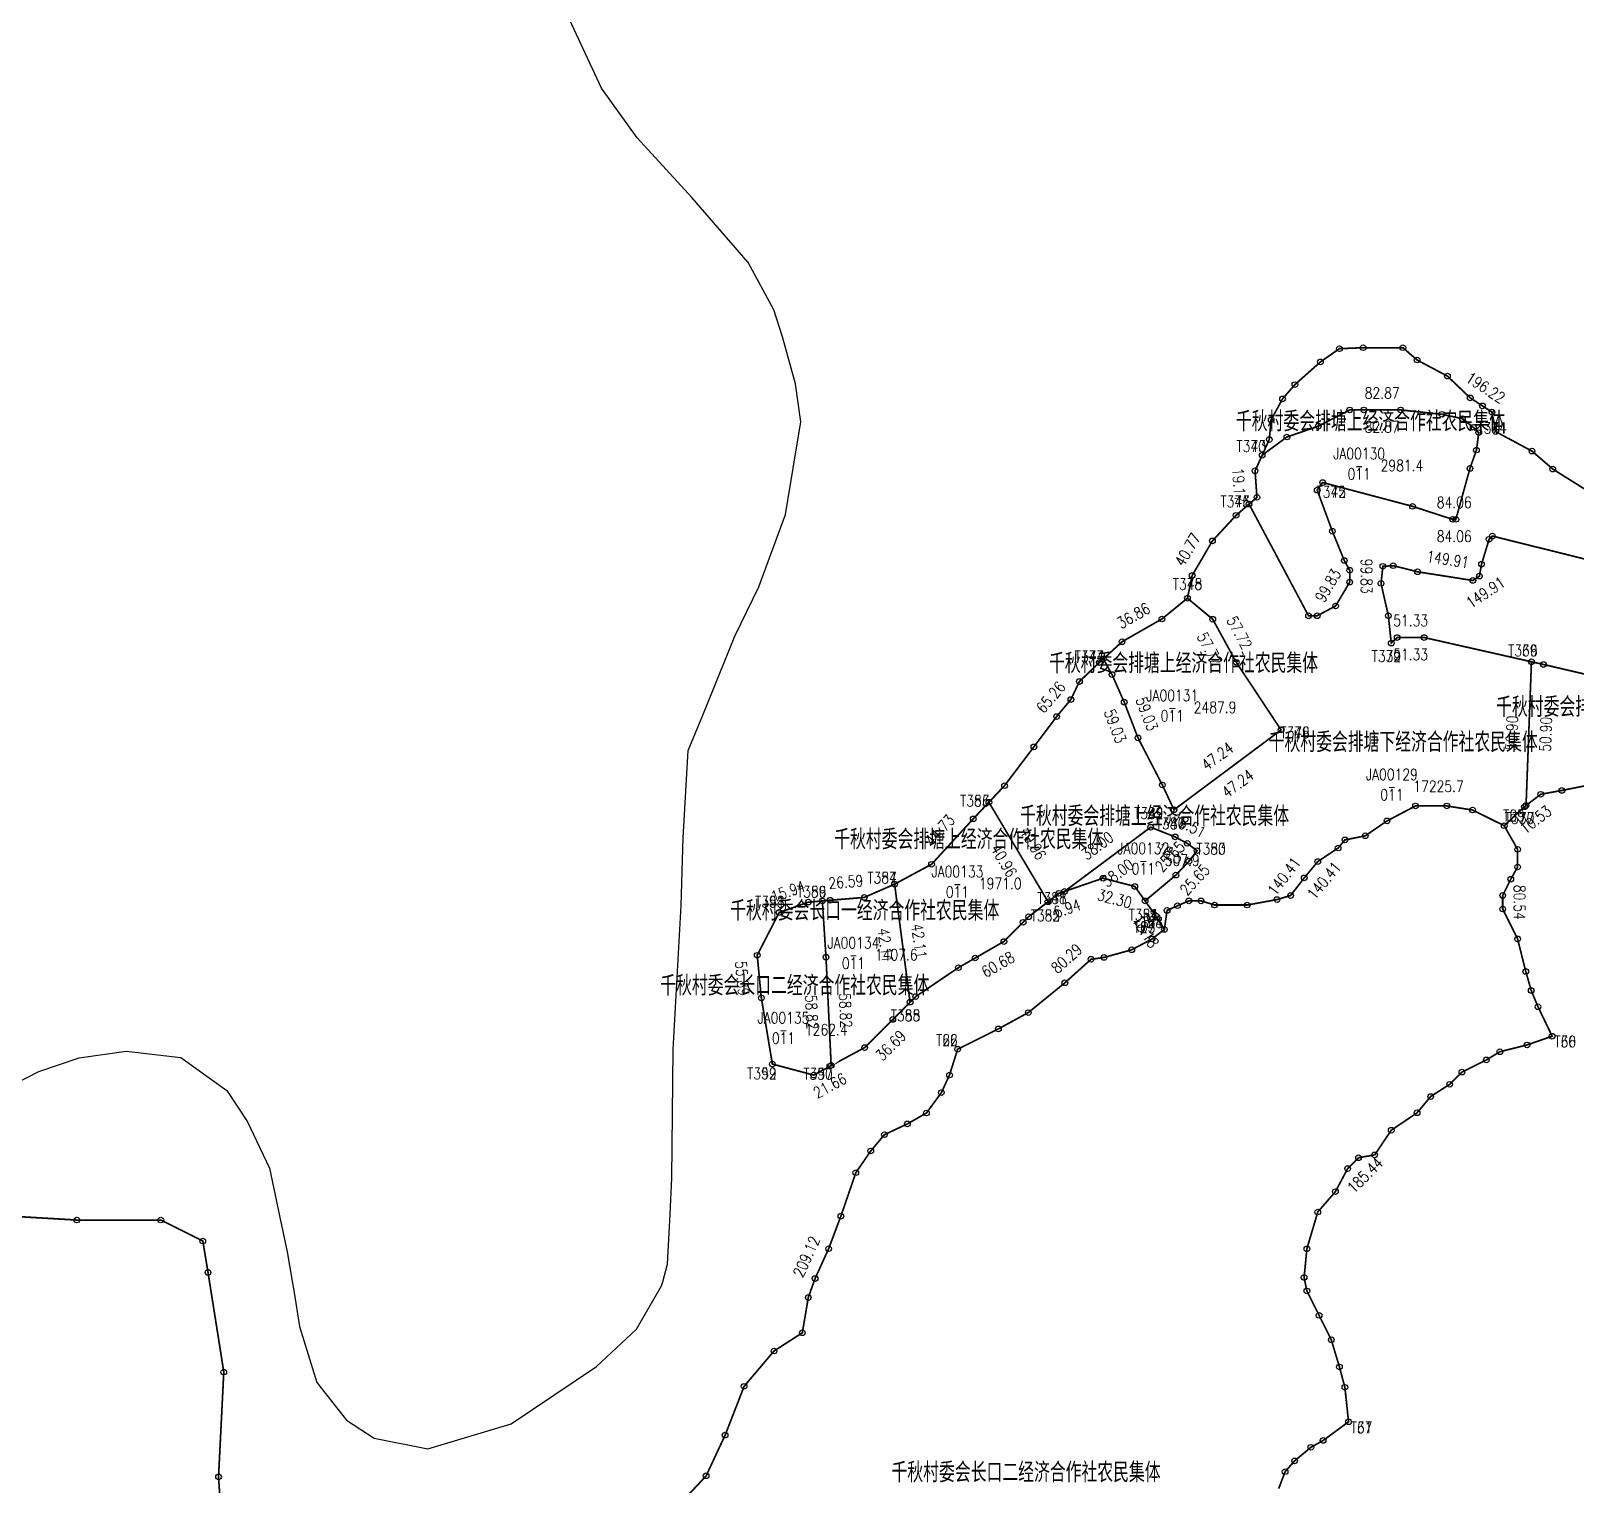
# Model space of a CAD drawing. Extents: x 213960 to 217464, y 137640 to 141047.
# Drawn here: x 214676 to 215222, y 138865 to 139379 of the extents above; entities that cross this region are included whole.
import ezdxf
from ezdxf.enums import TextEntityAlignment as Align

# ---------------------------------------------------------------- set-up
doc = ezdxf.new("R2010")
doc.units = 0
doc.header["$LTSCALE"] = 2
doc.header["$PDSIZE"] = 0.2
doc.layers.get('0').update_dxf_attribs({"linetype": 'CONTINUOUS'})
for name, color, linetype in [('DJZQ', 7, 'CONTINUOUS'), ('GD', 7, 'CONTINUOUS'), ('JZD', 1, 'CONTINUOUS'), ('JZP', 1, 'CONTINUOUS')]:
    doc.layers.add(name, color=color, linetype=linetype)
doc.styles.add('HZ', font='rs.shx', dxfattribs={"width": 0.8, "bigfont": 'hztxt.shx'})

# ---------------------------------------------------------------- blocks, each defined once
blk = doc.blocks.new('GC0000')
at = {"linetype": 'Continuous'}
blk.add_point((0, 0), dxfattribs=at)

msp = doc.modelspace()

# ---------------------------------------------------------------- linework, layer by layer
at = {"layer": 'DJZQ', "linetype": 'Continuous', "flags": 128}
msp.add_lwpolyline([(214656.4345000004, 138999.4124999996), (214678.6443999996, 139010.7188000008), (214692.8839999996, 139015.6129999999), (214709.4878000002, 139017.8829999994), (214728.8630999997, 139015.6767999995), (214745.1771999998, 139004.0617999993), (214752.4918, 138992.9689000007), (214760.2373000002, 138976.5015999991), (214763.8047000002, 138959.6859000009), (214766.5124000004, 138946.9229000006), (214768.3249000004, 138935.7982000001), (214768.8223999999, 138933.2456), (214770.8092, 138920.5549999997), (214777.0136000002, 138900.7523999996), (214787.4742999999, 138887.3359999992), (214797.2981000002, 138880.9535000008), (214816.2927000001, 138877.1804000009), (214845.7554000001, 138886.0947999991), (214875.9182000002, 138906.3551000003), (214890.0969000002, 138919.5594999995), (214898.9819, 138934.8758000005), (214899.3870999999, 138936.3728), (214901.0762, 138942.6143999994), (214901.9722999996, 138960.3096999992), (214902.6166000003, 138973.0328000002), (214903.0702, 139018.4992999993), (214905.8313999996, 139069.4579000007), (214906.6354, 139093.4174000006), (214908.3682000004, 139124.3261999991), (214913.5575999999, 139136.7805000003), (214924.8919000002, 139164.8244000003), (214933.3700000001, 139182.1919), (214942.7669000002, 139207.7775999997), (214948.2004000004, 139240.5702999998), (214946.3438999997, 139254.0488000009), (214941.7258000001, 139270.6366000008), (214938.7237999998, 139280.2947000004), (214929.6078000003, 139296.9480000008), (214909.6920999996, 139319.9758000001), (214890.3764000004, 139341.0527999997), (214877.7342999997, 139358.6577000003), (214864.8251999998, 139386.2334000003)], dxfattribs=at)
at = {"layer": 'GD', "linetype": 'Continuous'}
for centre in [(215138.7600710001, 139266.50592), (215147.14209, 139266.841125), (215161.223694, 139266.841125), (215166.25293, 139262.485291), (215132.0546879999, 139261.815308), (215176.981689, 139256.78949), (215123.0020750001, 139253.774109), (215118.643494, 139248.748291), (215185.028503, 139249.083496), (215189.358276, 139246.261719), (215114.620117, 139241.377319), (215142.398926, 139244.824097), (215147.381287, 139244.824097), (215160.412292, 139244.824097), (215174.9760740001, 139243.2910769999), (215182.258118, 139241.757874), (215192.739929, 139244.057678), (215120.169678, 139235.242493), (215131.284302, 139239.075073), (215186.090698, 139238.691895), (215194.0548710001, 139237.146118), (215113.949524, 139234.341309), (215187.240479, 139230.643311), (215206.8870849999, 139230.259277), (215184.940918, 139224.12793), (215214.2631230001, 139223.893311), (215108.9202880001, 139223.284485), (215132.817322, 139219.145508), (215109.590881, 139213.903076), (215102.2149049999, 139207.537292), (215164.628113, 139210.713684), (215136.266724, 139201.898682), (215178.8087160001, 139206.114502), (215179.958496, 139206.114502), (215093.832886, 139198.490906), (215191.7199099999, 139199.048279), (215192.8696900001, 139200.197876), (215140.4824830001, 139191.55072), (215086.672913, 139186.256104), (215142.398926, 139188.101318), (215154.136292, 139189.490479), (215157.801331, 139189.706116), (215166.424683, 139187.550293), (215188.270508, 139186.017273), (215189.037109, 139190.233093), (215142.398926, 139183.885315), (215153.489502, 139183.454285), (215185.970886, 139184.484314), (215137.416504, 139175.453674), (215075.944092, 139170.843872), (215093.952087, 139170.758728), (215127.8349, 139172.004272), (215130.901123, 139172.004272), (215156.076477, 139172.028076), (215159.1959230001, 139164.299072), (215168.7349239999, 139164.299072), (215061.862305, 139162.802673), (215053.815674, 139155.431519), (215102.288086, 139155.523926), (215210.978882, 139154.7600710001), (215046.774902, 139148.730713), (215058.308741, 139151.2122349999), (215043.7570800001, 139142.364685), (215038.728088, 139136.333679), (215062.620483, 139141.439087), (215030.681274, 139125.612122), (215067.507031, 139128.791402), (215020.287903, 139111.875122), (215076.1304279999, 139112.119501), (215217.46228, 139110.192505), (215165.7006840001, 139104.697327), (215176.749695, 139104.697327), (215204.225098, 139104.42688), (215209.9953, 139108.835876), (215009.223694, 139100.148315), (215155.612488, 139099.417114), (215185.877075, 139103.257324), (215080.633758, 139093.754859), (215140.72052, 139092.696716), (215147.9263310001, 139094.136902), (215084.9454960001, 139091.455322), (215138.318481, 139089.8167110001), (215201.8074507168, 139089.3429853854), (214994.471313, 139084.066101), (215085.5203490001, 139085.131462), (215131.112671, 139085.016479), (215201.8074507168, 139083.1027422875), (215055.150879, 139079.145691), (215066.363281, 139076.222717), (215080.9212040001, 139080.24487), (215126.308899, 139079.256287), (215199.4055059831, 139078.7825696904), (214950.885071, 139070.664124), (214958.59668, 139071.3341060001), (214970.666687, 139072.339294), (215039.5509030001, 139073.786926), (215085.475708, 139071.095886), (215089.799072, 139071.095886), (215116.7011110001, 139071.575928), (215121.504883, 139073.016113), (215196.5231534779, 139073.0223581875), (215028.8256839999, 139065.505127), (215073.675903, 139065.9921260001), (215077.78949, 139067.735718), (215081.475891, 139069.402283), (215094.6030879999, 139069.655884), (215106.132507, 139069.655884), (215196.5231534779, 139068.2221539954), (215026.850891, 139063.531677), (215020.05072, 139056.735901), (215201.8074507168, 139057.6617383004), (214932.787903, 139051.864319), (214957.127548, 139051.180828), (215009.914673, 139050.904114), (215050.887641085, 139050.4550617659), (215055.4931646867, 139051.0945450991), (215065.2993094872, 139053.8151991124), (215003.963074, 139047.479675), (215204.689803222, 139046.1412873549), (215041.6577220637, 139042.1387330091), (215206.6113401842, 139039.4210126619), (214934.250488, 139036.762085), (214988.850708, 139037.249329), (215209.0132849179, 139033.6607732192), (214980.769897, 139029.173889), (215028.6872299141, 139031.5782893744), (215018.1186354363, 139025.8180778715), (214970.8131099999, 139019.223877), (215195.5505254006, 139017.7353248166), (215205.1583043354, 139020.1354269126), (214958.95019, 139012.90535), (215190.7465888713, 139014.8552190651), (214952.775513, 139009.480713), (215000.8246145289, 139009.4974227338), (215177.7760967217, 139006.2148738711), (215182.0995784176, 139010.5350464681), (214997.9423090856, 139003.2571796359), (215171.0506232302, 139001.8947012741), (214992.6580118467, 138996.0569012874), (215166.2467337628, 138996.1344897712), (214985.9325854171, 138992.2167323458), (215157.0998789771, 138989.9535067286), (214977.765935673, 138988.3765913438), (214972.9620462056, 138982.6163519012), (215145.5179949491, 138980.2290741171), (215151.253, 138981.244), (214967.6777489667, 138974.9360419577), (215141.6748739628, 138976.3889051754), (215137.3513922669, 138968.2285915765), (214692.11281, 138958.181361), (214721.80501, 138958.181361), (214962.3934987897, 138959.5754500102), (215131.1063265469, 138961.0282852883), (214736.65111, 138950.763361), (214958.0699700319, 138948.0549711251), (215127.2458867852, 138947.9701742046), (214738.50691, 138939.636361), (214953.2660805645, 138937.4945554301), (215126.2850712421, 138937.889762165), (214950.8641358308, 138930.774280737), (215127.2458867852, 138933.0895859125), (215131.5693684811, 138924.4492407185), (214948.755, 138918.29), (215135.8928972388, 138915.8088955244), (214938.7405223888, 138911.8454846664), (214744.07411, 138904.400861), (215138.7752026822, 138906.2085150799), (214928.1719749729, 138899.3649705308), (215140.6967867062, 138899.0082087918), (214921.4465014814, 138882.0843080824), (215133.0094623102, 138880.18253807), (215128.6859806143, 138877.7824639136), (215119.5585623891, 138869.1421187196), (215122.9212756039, 138872.9822597215), (214742.21841, 138867.310861), (214914.7210279899, 138867.6837234457)]:
    msp.add_circle(centre, 1, dxfattribs=at)
at = {"layer": 'JZD', "color": 7, "const_width": 0.6}
for points in [[(215253.768677, 139185.057312), (215192.8696900001, 139200.197876), (215191.7199099999, 139199.048279), (215189.037109, 139190.233093), (215188.270508, 139186.017273), (215185.970886, 139184.484314), (215166.424683, 139187.550293), (215157.801331, 139189.706116), (215154.136292, 139189.490479), (215153.489502, 139183.454285), (215156.076477, 139172.028076), (215157.103882, 139162.337708), (215159.1959230001, 139164.299072), (215168.7349239999, 139164.299072), (215206.703491, 139155.725525), (215204.793884, 139104.861694), (215204.225098, 139104.42688), (215197.056885, 139097.717102), (215185.877075, 139103.257324), (215176.749695, 139104.697327), (215165.7006840001, 139104.697327), (215155.612488, 139099.417114), (215147.9263310001, 139094.136902), (215140.72052, 139092.696716), (215138.318481, 139089.8167110001), (215131.112671, 139085.016479), (215126.308899, 139079.256287), (215121.504883, 139073.016113), (215116.7011110001, 139071.575928), (215106.132507, 139069.655884), (215094.6030879999, 139069.655884), (215089.799072, 139071.095886), (215085.475708, 139071.095886), (215081.475891, 139069.402283), (215077.78949, 139067.735718), (215076.828674, 139061.015503), (215073.675903, 139065.9921260001), (215070.0195919999, 139071.107422), (215080.9212040001, 139080.24487), (215085.5203490001, 139085.131462), (215088.394815, 139088.868268), (215084.9454960001, 139091.455322), (215080.633758, 139093.754859), (215071.9708319999, 139097.172753), (215041.506287, 139074.458679), (215039.5509030001, 139073.786926), (215035.691711, 139070.806885), (215014.75592, 139106.011719), (215020.287903, 139111.875122), (215030.681274, 139125.612122), (215038.728088, 139136.333679), (215043.7570800001, 139142.364685), (215046.774902, 139148.730713), (215053.815674, 139155.431519), (215055.250122, 139156.745483), (215058.308741, 139151.2122349999), (215062.620483, 139141.439087), (215067.507031, 139128.791402), (215076.1304279999, 139112.119501), (215080.249096, 139103.344948), (215118.124788, 139131.584702), (215102.288086, 139155.523926), (215093.952087, 139170.758728), (215084.9965209999, 139178.214905), (215086.672913, 139186.256104), (215093.832886, 139198.490906), (215102.2149049999, 139207.537292), (215106.795105, 139211.490112), (215127.8349, 139172.004272), (215130.901123, 139172.004272), (215137.416504, 139175.453674), (215142.398926, 139183.885315), (215142.398926, 139188.101318), (215140.4824830001, 139191.55072), (215136.266724, 139201.898682), (215130.901123, 139216.462708), (215132.817322, 139219.145508), (215164.628113, 139210.713684), (215178.8087160001, 139206.114502), (215179.958496, 139206.114502), (215184.940918, 139224.12793), (215187.240479, 139230.643311), (215188.073914, 139236.789124), (215186.090698, 139238.691895), (215182.258118, 139241.757874), (215174.9760740001, 139243.2910769999), (215160.412292, 139244.824097), (215147.381287, 139244.824097), (215142.398926, 139244.824097), (215131.284302, 139239.075073), (215120.169678, 139235.242493), (215111.434875, 139228.812927), (215113.949524, 139234.341309), (215114.620117, 139241.377319), (215118.643494, 139248.748291), (215123.0020750001, 139253.774109), (215132.0546879999, 139261.815308), (215138.7600710001, 139266.50592), (215147.14209, 139266.841125), (215161.223694, 139266.841125), (215166.25293, 139262.485291), (215176.981689, 139256.78949), (215185.028503, 139249.083496), (215189.358276, 139246.261719), (215192.739929, 139244.057678), (215194.0548710001, 139237.146118), (215206.8870849999, 139230.259277), (215214.2631230001, 139223.893311), (215228.6801150001, 139214.847107)], [(215249.038086, 139145.8797), (215210.978882, 139154.7600710001), (215206.703491, 139155.725525), (215168.7349239999, 139164.299072), (215159.1959230001, 139164.299072), (215157.103882, 139162.337708), (215156.076477, 139172.028076), (215153.489502, 139183.454285), (215154.136292, 139189.490479), (215157.801331, 139189.706116), (215166.424683, 139187.550293), (215185.970886, 139184.484314), (215188.270508, 139186.017273), (215189.037109, 139190.233093), (215191.7199099999, 139199.048279), (215192.8696900001, 139200.197876), (215253.768677, 139185.057312)], [(214660.56481, 138960.035861), (214692.11281, 138958.181361), (214721.80501, 138958.181361), (214736.65111, 138950.763361), (214738.50691, 138939.636361), (214744.07411, 138904.400861), (214742.21841, 138867.310861), (214744.07411, 138839.493361)]]:
    msp.add_lwpolyline(points, dxfattribs=at)
for points in [[(215111.434875, 139228.812927), (215120.169678, 139235.242493), (215131.284302, 139239.075073), (215142.398926, 139244.824097), (215147.381287, 139244.824097), (215160.412292, 139244.824097), (215174.9760740001, 139243.2910769999), (215182.258118, 139241.757874), (215186.090698, 139238.691895), (215188.073914, 139236.789124), (215187.240479, 139230.643311), (215184.940918, 139224.12793), (215179.958496, 139206.114502), (215178.8087160001, 139206.114502), (215164.628113, 139210.713684), (215132.817322, 139219.145508), (215130.901123, 139216.462708), (215136.266724, 139201.898682), (215140.4824830001, 139191.55072), (215142.398926, 139188.101318), (215142.398926, 139183.885315), (215137.416504, 139175.453674), (215130.901123, 139172.004272), (215127.8349, 139172.004272), (215106.795105, 139211.490112), (215109.590881, 139213.903076), (215108.9202880001, 139223.284485)], [(215055.250122, 139156.745483), (215061.862305, 139162.802673), (215075.944092, 139170.843872), (215084.9965209999, 139178.214905), (215093.952087, 139170.758728), (215102.288086, 139155.523926), (215118.124788, 139131.584702), (215080.249096, 139103.344948), (215076.1304279999, 139112.119501), (215067.507031, 139128.791402), (215062.620483, 139141.439087), (215058.308741, 139151.2122349999)], [(215206.703491, 139155.725525), (215210.978882, 139154.7600710001), (215249.038086, 139145.8797), (215251.860107, 139145.22113), (215262.761902, 139141.133118), (215275.70752, 139135.682129), (215294.0001220001, 139127.317322), (215285.171875, 139095.630127), (215277.878296, 139100.357117), (215268.374695, 139106.461914), (215258.871094, 139109.514099), (215249.027893, 139113.583923), (215247.007507, 139113.808289), (215239.863708, 139114.601318), (215232.736084, 139113.24469), (215217.46228, 139110.192505), (215209.9953, 139108.835876), (215204.793884, 139104.861694)], [(214981.395508, 139077.029907), (214994.471313, 139084.066101), (215009.223694, 139100.148315), (215014.75592, 139106.011719), (215035.691711, 139070.806885), (215028.8256839999, 139065.505127), (215026.850891, 139063.531677), (215020.05072, 139056.735901), (215009.914673, 139050.904114), (215003.963074, 139047.479675), (214988.850708, 139037.249329), (214986.8779300001, 139035.27771)], [(215041.506287, 139074.458679), (215071.9708319999, 139097.172753), (215080.633758, 139093.754859), (215084.9454960001, 139091.455322), (215088.394815, 139088.868268), (215085.5203490001, 139085.131462), (215080.9212040001, 139080.24487), (215070.0195919999, 139071.107422), (215066.363281, 139076.222717), (215055.150879, 139079.145691)], [(214955.836858, 139071.094334), (214958.59668, 139071.3341060001), (214970.666687, 139072.339294), (214981.395508, 139077.029907), (214986.8779300001, 139035.27771), (214980.769897, 139029.173889), (214970.8131099999, 139019.223877), (214958.51532, 139012.581116), (214958.95019, 139012.90535), (214957.127548, 139051.180828)], [(214940.5510859999, 139066.99707), (214950.885071, 139070.664124), (214955.836858, 139071.094334), (214957.127548, 139051.180828), (214958.95019, 139012.90535), (214958.51532, 139012.581116), (214952.775513, 139009.480713), (214938.150513, 139013.37793), (214934.250488, 139036.762085), (214932.787903, 139051.864319)]]:
    msp.add_lwpolyline(points, close=True, dxfattribs=at)
at = {"layer": 'JZD', "color": 0, "const_width": 0.6}
msp.add_lwpolyline([(214908.4759622699, 138860.9634487526), (214914.7210279899, 138867.6837234457), (214921.4465014814, 138882.0843080824), (214928.1719749729, 138899.3649705308), (214938.7405223888, 138911.8454846664), (214948.755, 138918.29), (214950.8641358308, 138930.774280737), (214953.2660805645, 138937.4945554301), (214958.0699700319, 138948.0549711251), (214962.3934987897, 138959.5754500102), (214967.6777489667, 138974.9360419577), (214972.9620462056, 138982.6163519012), (214977.765935673, 138988.3765913438), (214985.9325854171, 138992.2167323458), (214992.6580118467, 138996.0569012874), (214997.9423090856, 139003.2571796359), (215000.8246145289, 139009.4974227338), (215003.7069670341, 139018.6177715833), (215018.1186354363, 139025.8180778715), (215028.6872299141, 139031.5782893744), (215041.6577220637, 139042.1387330091), (215050.887641085, 139050.4550617659), (215055.4931646867, 139051.0945450991), (215065.2993094872, 139053.8151991124), (215072.5051436883, 139057.655368054), (215076.828674, 139061.015503), (215077.78949, 139067.735718), (215081.475891, 139069.402283), (215085.475708, 139071.095886), (215089.799072, 139071.095886), (215094.6030879999, 139069.655884), (215106.132507, 139069.655884), (215116.7011110001, 139071.575928), (215121.504883, 139073.016113), (215126.308899, 139079.256287), (215131.112671, 139085.016479), (215138.318481, 139089.8167110001), (215140.72052, 139092.696716), (215147.9263310001, 139094.136902), (215155.612488, 139099.417114), (215165.7006840001, 139104.697327), (215176.749695, 139104.697327), (215185.877075, 139103.257324), (215197.056885, 139097.717102), (215201.8074507168, 139089.3429853854), (215201.8074507168, 139083.1027422875), (215199.4055059831, 139078.7825696904), (215196.5231534779, 139073.0223581875), (215196.5231534779, 139068.2221539954), (215201.8074507168, 139057.6617383004), (215204.689803222, 139046.1412873549), (215206.6113401842, 139039.4210126619), (215209.0132849179, 139033.6607732192), (215214.027, 139023.235), (215205.1583043354, 139020.1354269126), (215195.5505254006, 139017.7353248166), (215190.7465888713, 139014.8552190651), (215182.0995784176, 139010.5350464681), (215177.7760967217, 139006.2148738711), (215171.0506232302, 139001.8947012741), (215166.2467337628, 138996.1344897712), (215157.0998789771, 138989.9535067286), (215151.253, 138981.244), (215145.5179949491, 138980.2290741171), (215141.6748739628, 138976.3889051754), (215137.3513922669, 138968.2285915765), (215131.1063265469, 138961.0282852883), (215127.2458867852, 138947.9701742046), (215126.2850712421, 138937.889762165), (215127.2458867852, 138933.0895859125), (215131.5693684811, 138924.4492407185), (215135.8928972388, 138915.8088955244), (215138.7752026822, 138906.2085150799), (215140.6967867062, 138899.0082087918), (215142.003, 138886.795), (215133.0094623102, 138880.18253807), (215128.6859806143, 138877.7824639136), (215122.9212756039, 138872.9822597215), (215119.5585623891, 138869.1421187196), (215117.264, 138863.141)], dxfattribs=at)
at = {"layer": 'JZP', "linetype": 'Continuous'}
for centre in [(215188.073914, 139236.789124), (215111.434875, 139228.812927), (215130.901123, 139216.462708), (215106.795105, 139211.490112), (215084.9965209999, 139178.214905), (215157.103882, 139162.337708), (215055.250122, 139156.745483), (215206.703491, 139155.725525), (215118.124788, 139131.584702), (215014.75592, 139106.011719), (215204.793884, 139104.861694), (215080.249096, 139103.344948), (215071.9708319999, 139097.172753), (215197.056885, 139097.717102), (215088.394815, 139088.868268), (214981.395508, 139077.029907), (214955.836858, 139071.094334), (215035.691711, 139070.806885), (215041.506287, 139074.458679), (215070.0195919999, 139071.107422), (214940.5510859999, 139066.99707), (215076.828674, 139061.015503), (215072.5051436883, 139057.655368054), (214986.8779300001, 139035.27771), (215214.027, 139023.235), (215003.7069670341, 139018.6177715833), (214938.150513, 139013.37793), (214958.51532, 139012.581116), (215142.003, 138886.795)]:
    msp.add_circle(centre, 1, dxfattribs=at)

# ---------------------------------------------------------------- block references
at = {"layer": 'JZD', "linetype": 'Continuous'}
for p in [(215138.7600710001, 139266.50592), (215147.14209, 139266.841125), (215161.223694, 139266.841125), (215132.0546879999, 139261.815308), (215166.25293, 139262.485291), (215123.0020750001, 139253.774109), (215176.981689, 139256.78949), (215118.643494, 139248.748291), (215185.028503, 139249.083496), (215114.620117, 139241.377319), (215142.398926, 139244.824097), (215142.398926, 139244.824097), (215147.381287, 139244.824097), (215147.381287, 139244.824097), (215160.412292, 139244.824097), (215160.412292, 139244.824097), (215174.9760740001, 139243.2910769999), (215174.9760740001, 139243.2910769999), (215182.258118, 139241.757874), (215182.258118, 139241.757874), (215189.358276, 139246.261719), (215192.739929, 139244.057678), (215131.284302, 139239.075073), (215131.284302, 139239.075073), (215186.090698, 139238.691895), (215186.090698, 139238.691895), (215188.073914, 139236.789124), (215188.073914, 139236.789124), (215194.0548710001, 139237.146118), (215113.949524, 139234.341309), (215120.169678, 139235.242493), (215120.169678, 139235.242493), (215187.240479, 139230.643311), (215187.240479, 139230.643311), (215206.8870849999, 139230.259277), (215111.434875, 139228.812927), (215111.434875, 139228.812927), (215108.9202880001, 139223.284485), (215184.940918, 139224.12793), (215184.940918, 139224.12793), (215214.2631230001, 139223.893311), (215109.590881, 139213.903076), (215130.901123, 139216.462708), (215130.901123, 139216.462708), (215132.817322, 139219.145508), (215132.817322, 139219.145508), (215106.795105, 139211.490112), (215106.795105, 139211.490112), (215164.628113, 139210.713684), (215164.628113, 139210.713684), (215102.2149049999, 139207.537292), (215178.8087160001, 139206.114502), (215178.8087160001, 139206.114502), (215179.958496, 139206.114502), (215179.958496, 139206.114502), (215093.832886, 139198.490906), (215136.266724, 139201.898682), (215136.266724, 139201.898682), (215191.7199099999, 139199.048279), (215191.7199099999, 139199.048279), (215192.8696900001, 139200.197876), (215192.8696900001, 139200.197876), (215140.4824830001, 139191.55072), (215140.4824830001, 139191.55072), (215142.398926, 139188.101318), (215142.398926, 139188.101318), (215154.136292, 139189.490479), (215154.136292, 139189.490479), (215157.801331, 139189.706116), (215157.801331, 139189.706116), (215166.424683, 139187.550293), (215166.424683, 139187.550293), (215189.037109, 139190.233093), (215189.037109, 139190.233093), (215086.672913, 139186.256104), (215142.398926, 139183.885315), (215142.398926, 139183.885315), (215153.489502, 139183.454285), (215153.489502, 139183.454285), (215185.970886, 139184.484314), (215185.970886, 139184.484314), (215188.270508, 139186.017273), (215188.270508, 139186.017273), (215084.9965209999, 139178.214905), (215084.9965209999, 139178.214905), (215075.944092, 139170.843872), (215093.952087, 139170.758728), (215093.952087, 139170.758728), (215127.8349, 139172.004272), (215127.8349, 139172.004272), (215130.901123, 139172.004272), (215130.901123, 139172.004272), (215137.416504, 139175.453674), (215137.416504, 139175.453674), (215156.076477, 139172.028076), (215156.076477, 139172.028076), (215061.862305, 139162.802673), (215157.103882, 139162.337708), (215157.103882, 139162.337708), (215159.1959230001, 139164.299072), (215159.1959230001, 139164.299072), (215168.7349239999, 139164.299072), (215168.7349239999, 139164.299072), (215053.815674, 139155.431519), (215055.250122, 139156.745483), (215055.250122, 139156.745483), (215102.288086, 139155.523926), (215102.288086, 139155.523926), (215206.703491, 139155.725525), (215206.703491, 139155.725525), (215206.703491, 139155.725525), (215210.978882, 139154.7600710001), (215210.978882, 139154.7600710001), (215046.774902, 139148.730713), (215058.308741, 139151.2122349999), (215058.308741, 139151.2122349999), (215043.7570800001, 139142.364685), (215062.620483, 139141.439087), (215062.620483, 139141.439087), (215038.728088, 139136.333679), (215067.507031, 139128.791402), (215067.507031, 139128.791402), (215118.124788, 139131.584702), (215118.124788, 139131.584702), (215030.681274, 139125.612122), (215020.287903, 139111.875122), (215076.1304279999, 139112.119501), (215076.1304279999, 139112.119501), (215217.46228, 139110.192505), (215014.75592, 139106.011719), (215014.75592, 139106.011719), (215165.7006840001, 139104.697327), (215165.7006840001, 139104.697327), (215176.749695, 139104.697327), (215176.749695, 139104.697327), (215204.793884, 139104.861694), (215204.793884, 139104.861694), (215209.9953, 139108.835876), (215009.223694, 139100.148315), (215080.249096, 139103.344948), (215080.249096, 139103.344948), (215155.612488, 139099.417114), (215155.612488, 139099.417114), (215185.877075, 139103.257324), (215185.877075, 139103.257324), (215204.225098, 139104.42688), (215071.9708319999, 139097.172753), (215071.9708319999, 139097.172753), (215080.633758, 139093.754859), (215080.633758, 139093.754859), (215147.9263310001, 139094.136902), (215147.9263310001, 139094.136902), (215197.056885, 139097.717102), (215197.056885, 139097.717102), (215084.9454960001, 139091.455322), (215084.9454960001, 139091.455322), (215088.394815, 139088.868268), (215088.394815, 139088.868268), (215138.318481, 139089.8167110001), (215138.318481, 139089.8167110001), (215140.72052, 139092.696716), (215140.72052, 139092.696716), (215201.8074507168, 139089.3429853854), (214994.471313, 139084.066101), (215085.5203490001, 139085.131462), (215085.5203490001, 139085.131462), (215131.112671, 139085.016479), (215131.112671, 139085.016479), (215201.8074507168, 139083.1027422875), (215055.150879, 139079.145691), (215080.9212040001, 139080.24487), (215080.9212040001, 139080.24487), (215126.308899, 139079.256287), (215126.308899, 139079.256287), (215199.4055059831, 139078.7825696904), (214970.666687, 139072.339294), (214981.395508, 139077.029907), (214981.395508, 139077.029907), (215039.5509030001, 139073.786926), (215041.506287, 139074.458679), (215041.506287, 139074.458679), (215066.363281, 139076.222717), (215121.504883, 139073.016113), (215121.504883, 139073.016113), (215196.5231534779, 139073.0223581875), (214940.5510859999, 139066.99707), (214950.885071, 139070.664124), (214955.836858, 139071.094334), (214955.836858, 139071.094334), (214958.59668, 139071.3341060001), (215035.691711, 139070.806885), (215035.691711, 139070.806885), (215070.0195919999, 139071.107422), (215070.0195919999, 139071.107422), (215077.78949, 139067.735718), (215077.78949, 139067.735718), (215081.475891, 139069.402283), (215081.475891, 139069.402283), (215085.475708, 139071.095886), (215085.475708, 139071.095886), (215089.799072, 139071.095886), (215089.799072, 139071.095886), (215094.6030879999, 139069.655884), (215094.6030879999, 139069.655884), (215106.132507, 139069.655884), (215106.132507, 139069.655884), (215116.7011110001, 139071.575928), (215116.7011110001, 139071.575928), (215196.5231534779, 139068.2221539954), (215026.850891, 139063.531677), (215028.8256839999, 139065.505127), (215073.675903, 139065.9921260001), (215076.828674, 139061.015503), (215076.828674, 139061.015503), (215020.05072, 139056.735901), (215072.5051436883, 139057.655368054), (215201.8074507168, 139057.6617383004), (214932.787903, 139051.864319), (214957.127548, 139051.180828), (214957.127548, 139051.180828), (215009.914673, 139050.904114), (215050.887641085, 139050.4550617659), (215055.4931646867, 139051.0945450991), (215065.2993094872, 139053.8151991124), (215003.963074, 139047.479675), (215204.689803222, 139046.1412873549), (215041.6577220637, 139042.1387330091), (215206.6113401842, 139039.4210126619), (214934.250488, 139036.762085), (214986.8779300001, 139035.27771), (214986.8779300001, 139035.27771), (214988.850708, 139037.249329), (215209.0132849179, 139033.6607732192), (214980.769897, 139029.173889), (215028.6872299141, 139031.5782893744), (215018.1186354363, 139025.8180778715), (215214.027, 139023.235), (214970.8131099999, 139019.223877), (215003.7069670341, 139018.6177715833), (215195.5505254006, 139017.7353248166), (215205.1583043354, 139020.1354269126), (214938.150513, 139013.37793), (214958.51532, 139012.581116), (214958.51532, 139012.581116), (214958.95019, 139012.90535), (214958.95019, 139012.90535), (215190.7465888713, 139014.8552190651), (214952.775513, 139009.480713), (215000.8246145289, 139009.4974227338), (215177.7760967217, 139006.2148738711), (215182.0995784176, 139010.5350464681), (214997.9423090856, 139003.2571796359), (215171.0506232302, 139001.8947012741), (214992.6580118467, 138996.0569012874), (215166.2467337628, 138996.1344897712), (214985.9325854171, 138992.2167323458), (215157.0998789771, 138989.9535067286), (214977.765935673, 138988.3765913438), (214972.9620462056, 138982.6163519012), (215145.5179949491, 138980.2290741171), (215151.253, 138981.244), (214967.6777489667, 138974.9360419577), (215141.6748739628, 138976.3889051754), (215137.3513922669, 138968.2285915765), (214692.11281, 138958.181361), (214721.80501, 138958.181361), (214962.3934987897, 138959.5754500102), (215131.1063265469, 138961.0282852883), (214736.65111, 138950.763361), (214958.0699700319, 138948.0549711251), (215127.2458867852, 138947.9701742046), (214738.50691, 138939.636361), (214953.2660805645, 138937.4945554301), (215126.2850712421, 138937.889762165), (214950.8641358308, 138930.774280737), (215127.2458867852, 138933.0895859125), (215131.5693684811, 138924.4492407185), (214948.755, 138918.29), (215135.8928972388, 138915.8088955244), (214938.7405223888, 138911.8454846664), (214744.07411, 138904.400861), (215138.7752026822, 138906.2085150799), (214928.1719749729, 138899.3649705308), (215140.6967867062, 138899.0082087918), (215142.003, 138886.795), (214921.4465014814, 138882.0843080824), (215128.6859806143, 138877.7824639136), (215133.0094623102, 138880.18253807), (215122.9212756039, 138872.9822597215), (214742.21841, 138867.310861), (214914.7210279899, 138867.6837234457), (215119.5585623891, 138869.1421187196)]:
    msp.add_blockref('GC0000', p, dxfattribs=at)

# ---------------------------------------------------------------- texts
at = {"layer": 'JZD', "color": 1, "linetype": 'Continuous', "style": 'HZ', "width": 0.8}
for s, rotation, p in [('196.22', 326.9071187943002, (215190.4693767396, 139252.6993268681)), ('19.17', 274.0886085137511, (215103.2708546304, 139218.1659857032)), ('40.77', 59.6632470899583, (215085.0744690656, 139195.4039931185)), ('149.91', 351.0853364146154, (215177.127563866, 139191.9448249323)), ('99.83', 59.42032646933286, (215134.7421796261, 139182.7219106416)), ('99.83', 270, (215148.398926, 139185.9933165)), ('149.91', 33.68795733930254, (215190.4487143101, 139180.2583691607)), ('36.86', 29.7278968725202, (215065.9279092621, 139172.0336135589)), ('57.72', 298.6860759803855, (215103.3836635503, 139166.0213889153)), ('57.72', 298.6860759803855, (215092.8565094497, 139160.2612650847)), ('65.26', 50.17675186278284, (215036.6344416101, 139143.1917102971)), ('59.03', 291.1244922271542, (215070.6605543705, 139137.2776180092)), ('59.03', 291.1244922271542, (215059.4669596295, 139132.9528709908)), ('50.90', 87.8499248534804, (215199.7529115817, 139130.5187120029)), ('50.90', 87.8499248534804, (215211.7444634184, 139130.0685069971)), ('47.24', 36.70785976815392, (215095.600531232, 139122.2749869311)), ('47.24', 36.70785976815398, (215102.773352768, 139112.6546630689)), ('10.53', 37.39645671710029, (215208.1534512625, 139099.8775739181)), ('44.73', 47.46951939280642, (214997.4259965361, 139096.1631020035)), ('18.51', 331.9280986274259, (215085.6131023057, 139097.8992370033)), ('40.96', 300.7393195929296, (215030.380825735, 139091.4760992604)), ('38.00', 36.70786022671629, (215053.1521486935, 139090.6258779024)), ('40.96', 300.7393195929296, (215020.066805265, 139085.3425047396)), ('25.65', 46.73570714932032, (215078.8515763601, 139086.8003539988)), ('18.51', 331.9280986274259, (215079.9661516944, 139087.3109439967)), ('38.00', 36.70786022671629, (215060.3249703065, 139081.0055540976)), ('25.65', 46.73570714932032, (215087.58997664, 139078.5759780012)), ('140.41', 52.40902062991963, (215119.1525768324, 139079.796322511)), ('140.41', 50.17323201748074, (215133.3186913237, 139078.2935716187)), ('15.94', 19.53742361327218, (214943.711543568, 139074.4851365539)), ('26.59', 4.760596685310224, (214964.1337283923, 139077.8160010219)), ('32.30', 345.3886973903403, (215059.2435184931, 139071.878247441)), ('80.54', 270, (215202.5231534779, 139070.6222560915)), ('6.94', 18.95965649191745, (215042.4780088516, 139068.4483170048)), ('5.48', 37.85341936247209, (215070.9850479446, 139064.0729349008)), ('42.11', 277.48063023348, (214978.1877854128, 139055.3726624354)), ('42.11', 277.4806302334802, (214990.0856525873, 139056.9349545646)), ('12.18', 302.3549184695916, (215070.1837929163, 139060.2928407353)), ('80.29', 42.01944022611246, (215042.2563852911, 139050.7544038839)), ('60.68', 29.91402279865765, (215017.9748958557, 139048.6193591735)), ('55.89', 275.531593778761, (214927.5471363227, 139043.7348343113)), ('58.82', 272.7263112783704, (214952.0456601751, 139031.7576980738)), ('58.82', 272.7263112783704, (214964.032077825, 139032.3284799262)), ('36.69', 44.98050018528139, (214980.0327000182, 139019.9547986354)), ('21.66', 28.3760573137645, (214958.4969559869, 139005.7518310043)), ('185.44', 44.9779860327278, (215147.8374447387, 138974.064719181)), ('209.12', 65.53940806789008, (214950.2065476071, 138945.2591669142))]:
    msp.add_text(s, height=4, rotation=rotation, dxfattribs=at).set_placement(p, align=Align.MIDDLE)
for s, p in [('82.87', (215153.8967895, 139250.824097)), ('82.87', (215153.8967895, 139238.824097)), ('84.06', (215179.383606, 139212.114502)), ('84.06', (215179.383606, 139200.114502)), ('51.33', (215163.9654235, 139170.299072)), ('51.33', (215163.9654235, 139158.299072)), ('—', (215157.3203656431, 139111.6469468279))]:
    msp.add_text(s, height=4, dxfattribs=at).set_placement(p, align=Align.MIDDLE)
at = {"layer": 'JZD', "linetype": 'Continuous', "style": 'HZ', "width": 0.8}
for s, height, p in [('千秋村委会排塘上经济合作社农民集体', 7, (215149.7473095645, 139235.16545161)), ('JA00130', 4, (215145.7473095645, 139226.16545161)), ('千秋村委会排塘上经济合作社农民集体', 7, (215083.6282084314, 139149.5871088922)), ('JA00131', 4, (215079.6282084314, 139140.5871088922)), ('千秋村委会排塘上经济合作社农民集体', 7, (215241.8063935666, 139134.0941585526)), ('千秋村委会排塘下经济合作社农民集体', 7, (215161.3203656431, 139121.6469468279)), ('JA00129', 4, (215157.3203656431, 139112.6469468279)), ('千秋村委会排塘上经济合作社农民集体', 7, (215073.3852686782, 139095.4930844986)), ('千秋村委会排塘上经济合作社农民集体', 7, (215007.6311664992, 139087.2607596138)), ('JA00132', 4, (215069.3852686782, 139086.4930844986)), ('JA00133', 4, (215003.6311664992, 139078.2607596138)), ('千秋村委会长口一经济合作社农民集体', 7, (214970.836849748, 139062.0564374694)), ('JA00134', 4, (214966.836849748, 139053.0564374694)), ('千秋村委会长口二经济合作社农民集体', 7, (214946.0849927644, 139035.5324826751)), ('JA00135', 4, (214942.0849927644, 139026.5324826751)), ('千秋村委会长口二经济合作社农民集体', 7, (215027.9136387329, 138863.2924686137))]:
    msp.add_text(s, height=height, dxfattribs=at).set_placement(p, align=Align.BOTTOM_CENTER)
for p in [(215145.7473095645, 139225.16545161), (215079.6282084314, 139139.5871088922), (215069.3852686782, 139085.4930844986), (215003.6311664992, 139077.2607596138), (214966.836849748, 139052.0564374694), (214942.0849927644, 139025.5324826751)]:
    msp.add_text('—', height=4, dxfattribs=at).set_placement(p, align=Align.MIDDLE)
for s, p in [('2981.4', (215153.3473095645, 139225.16545161)), ('2487.9', (215087.2282084315, 139139.5871088922)), ('17225.7', (215164.9203656431, 139111.6469468279)), ('507.9', (215076.9852686782, 139085.4930844986)), ('1971.0', (215011.2311664992, 139077.2607596138)), ('1407.6', (214974.436849748, 139052.0564374694)), ('1262.4', (214949.6849927644, 139025.5324826751))]:
    msp.add_text(s, height=4, dxfattribs=at).set_placement(p, align=Align.MIDDLE_LEFT)
for p in [(215145.7473095645, 139224.16545161), (215079.6282084314, 139138.5871088922), (215157.3203656431, 139110.6469468279), (215069.3852686782, 139084.4930844986), (215003.6311664992, 139076.2607596138), (214966.836849748, 139051.0564374694), (214942.0849927644, 139024.5324826751)]:
    msp.add_text('011', height=4, dxfattribs=at).set_placement(p, align=Align.TOP_CENTER)
at = {"layer": 'JZP', "color": 1, "linetype": 'Continuous', "style": 'HZ', "width": 0.8}
for s, p in [('T341', (215192.7948890163, 139238.4360590004)), ('T374', (215192.7948890163, 139238.4360590004)), ('T340', (215107.5519458648, 139231.9629843536)), ('T373', (215107.5519458648, 139231.9629843536)), ('T343', (215101.8800489563, 139212.4078396757)), ('T376', (215101.8800489563, 139212.4078396757)), ('T342', (215135.8565525104, 139215.796586114)), ('T375', (215135.8565525104, 139215.796586114)), ('T345', (215085.0238069134, 139183.2148305473)), ('T378', (215085.0238069134, 139183.2148305473)), ('T344', (215050.31567249, 139157.5524576173)), ('T377', (215050.31567249, 139157.5524576173)), ('T339', (215155.3612495812, 139157.6512133342)), ('T372', (215155.3612495812, 139157.6512133342)), ('T336', (215203.6553579305, 139159.6889685521)), ('T369', (215203.6553579305, 139159.6889685521)), ('T346', (215123.050289635, 139130.7247987243)), ('T379', (215123.050289635, 139130.7247987243)), ('T353', (215009.7860902183, 139106.5601640212)), ('T386', (215009.7860902183, 139106.5601640212)), ('T349', (215071.3105659985, 139102.1289661519)), ('T382', (215071.3105659985, 139102.1289661519)), ('T347', (215079.0332490118, 139098.4950288149)), ('T380', (215079.0332490118, 139098.4950288149)), ('T29', (215200.4921676897, 139101.3501217965)), ('T65', (215200.4921676897, 139101.3501217965)), ('T337', (215202.4941185995, 139100.4219778939)), ('T370', (215202.4941185995, 139100.4219778939)), ('T350', (215093.3487859049, 139089.5451522394)), ('T383', (215093.3487859049, 139089.5451522394)), ('T354', (214976.9451264293, 139079.3089646727)), ('T387', (214976.9451264293, 139079.3089646727)), ('T358', (214937.2583165339, 139070.7597378359)), ('T391', (214937.2583165339, 139070.7597378359)), ('T356', (214952.0440875666, 139074.3523844046)), ('T389', (214952.0440875666, 139074.3523844046)), ('T348', (215037.0847221309, 139072.124206017)), ('T381', (215037.0847221309, 139072.124206017)), ('T352', (215034.7554210997, 139065.8953311499)), ('T385', (215034.7554210997, 139065.8953311499)), ('T351', (215069.3896920036, 139066.147258092)), ('T384', (215069.3896920036, 139066.147258092)), ('T27', (215069.7853274914, 139061.8509132933)), ('T63', (215069.7853274914, 139061.8509132933)), ('T28', (215072.5047396332, 139063.5261984398)), ('T64', (215072.5047396332, 139063.5261984398)), ('T355', (214985.2692368393, 139030.5435673834)), ('T388', (214985.2692368393, 139030.5435673834)), ('T26', (214999.9046796319, 139021.86471022)), ('T62', (214999.9046796319, 139021.86471022)), ('T30', (215218.6455128448, 139021.3194480946)), ('T66', (215218.6455128448, 139021.3194480946)), ('T359', (214934.4508144431, 139010.0145640389)), ('T392', (214934.4508144431, 139010.0145640389)), ('T357', (214954.3003303433, 139009.8915319813)), ('T390', (214954.3003303433, 139009.8915319813)), ('T31', (215146.578320469, 138884.7784577599)), ('T67', (215146.578320469, 138884.7784577599))]:
    msp.add_text(s, height=4, dxfattribs=at).set_placement(p, align=Align.MIDDLE)

doc.saveas('drawing.dxf')
